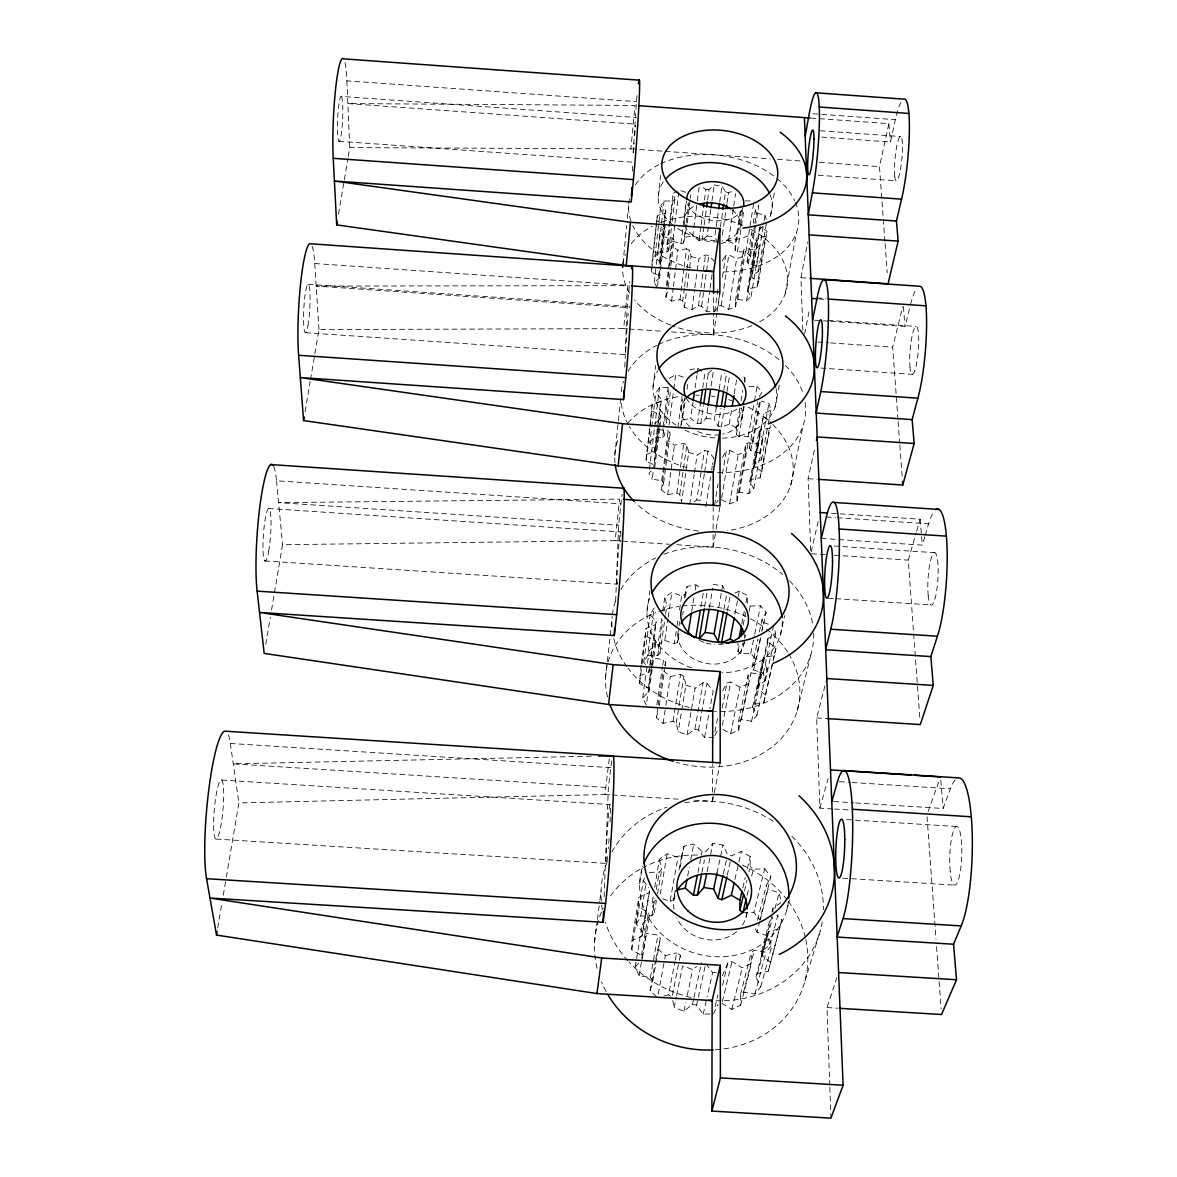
<?xml version="1.0" encoding="UTF-8"?>
<svg xmlns="http://www.w3.org/2000/svg" width="1177" height="1177" viewBox="0 0 1177 1177"><rect width="100%" height="100%" fill="white"/><g stroke="black" fill="none" stroke-linecap="round" stroke-linejoin="round"><path stroke-width="0.75" stroke-dasharray="5 3.75" d="M694.312 800.183L712.541 801.331L712.571 793.975M712.571 792.136L712.629 764.55M676.804 544.745L713.085 547.158L713.115 530.724M713.115 528.9L713.174 506.978M671.346 331.914L713.527 334.827L713.571 313.156M713.586 311.346L713.615 295.089M723.119 729.534L730.623 733.727L738.67 730.314L738.523 721.545L741.275 719.618L751.588 721.266L756.958 715.307L752.574 707.142L754.045 704.405L763.829 702.434L765.609 695.048L757.856 688.883L757.811 685.823L765.374 680.689L763.343 673.17L753.604 670.007L752.088 667.153L756.178 659.811L750.779 653.426L740.73 653.706L738.008 651.528L738.038 643.275M684.381 288.277L682.719 300.988L684.396 307.285L691.899 309.566L698.461 305.74L701.624 306.197L706.715 311.699L714.601 311.655L718.132 306.108L721.148 305.623L728.754 309.345L735.581 306.991L735.463 300.694L737.802 299.355L746.542 300.665L751.103 296.457L747.395 290.542L748.646 288.586L756.943 287.291L758.488 281.994L751.912 277.463L751.868 275.256L758.297 271.652L756.605 266.208L748.337 263.795L747.042 261.721L750.543 256.468L745.953 251.79L737.405 251.863L735.095 250.26L735.125 244.286L741.054 205.637M721.369 499.607L729.608 503.903L736.993 501.093L736.876 493.707L739.391 492.118L748.852 493.575L753.78 488.602L749.778 481.702L751.132 479.407L760.107 477.818L761.754 471.609L754.634 466.357L754.604 463.767L761.548 459.501L759.695 453.145L750.749 450.394L749.352 447.966L753.133 441.802L748.175 436.373L738.935 436.549L736.434 434.681L736.464 427.707L739.803 408.081M631.755 949.707L638.522 906.731L638.773 897.374L649.027 892.887L649.984 889.282L641.951 936.098L632.02 940.526L631.755 949.707L641.45 955.386L642.201 959.064M642.098 664.196L646.099 628.371L655.398 624.752L656.251 621.794L650.16 614.526L654.162 607.832L647.6 655.618L643.701 662.224L645.658 664.608M650.072 427.119L652.19 404.623L660.694 401.637L661.474 399.165L655.883 393.015L659.532 387.439L669.11 387.395L664.049 426.707M657.296 287.791L654.25 282.495L659.576 277.89L658.973 275.668L651.47 272.108L657.325 215.568L665.167 213.096L665.888 210.992L660.724 205.725L664.078 200.987L672.92 201.032L674.833 199.399L673.038 193.381L677.496 190.998M645.879 636.095L655 640.965L655.736 644.069L649.233 650.66L652.941 658.075L646.291 705.185L642.716 697.887L649.027 691.37L648.336 688.31L639.508 683.513L641.141 665.343M652.014 411.082L660.371 415.246L654.088 465.062L645.982 460.957L652.19 404.623M651.47 272.108L651.572 268.459M604.095 896.815L608.362 787.604L610.804 767.669A78.682 3.001 -86.5 0 1 612.011 759.327M615.645 601.226L618.602 525.28L620.941 503.815A70.311 2.472 -86.2 0 1 622.118 494.296M624.781 367.121L625.281 354.498M625.34 352.688L627.106 307.594L629.357 285.408A64.382 2.06 -86 0 1 629.739 281.671M632.432 171.165L632.652 165.722M633.152 153.039L636.419 101.634A59.939 1.707 -85.9 0 1 637.331 92.659M633.52 152.421L634.094 142.991M634.624 135.796L635.506 125.395M348.23 156.585L349.746 147.596L630.872 148.891L635.006 105.43L347.848 103.576L634.271 124.071M622.986 263.722L626.664 225.631M627.37 218.378L628.592 205.681M310.507 379.538L318.967 329.575L623.663 328.633L627.959 285.673L316.186 286.07L627.106 307.594M614.791 455.631L620.794 397.135M271.534 609.921L282.568 544.686L615.144 540.655L619.632 499.107L278.596 502.638L618.602 525.28M658.193 197.03L660.621 175.27M605.537 677.496L607.141 663.137M607.347 661.342L611.952 620.058M651.837 264.796L657.325 215.568M665.167 213.096L659.282 264.148L659.973 262.044L654.956 256.807L660.724 205.725M654.25 282.495L656.119 266.105M656.325 264.281L660.062 231.501L665.52 226.896L659.576 277.89M654.956 256.807L658.237 252.084L664.078 200.987M659.973 262.044L664.417 223.762M664.622 221.938L665.888 210.992M657.516 285.967L659.194 271.416M660.047 264.134L663.21 236.842L660.062 231.501M658.973 275.668L660.032 266.561M660.253 264.737L664.902 224.675M658.237 252.084L666.859 252.099L668.727 250.48L666.991 244.492L673.038 193.381M666.859 252.099L670.11 224.748M670.316 222.924L672.92 201.032M668.727 250.48L671.346 228.588M672.214 221.291L674.833 199.399M653.058 386.968L655.618 365.576M226.337 877.145L238.887 802.92L604.934 794.519L609.392 757.591M666.462 285.364L672.17 238.063L663.21 236.842M645.982 460.957L649.851 428.899M682.719 300.988L679.997 299.664L671.596 301.077L665.814 296.913L666.903 287.821M667.124 286.011L669.33 267.826M669.551 266.017L671.964 246.022L674.038 240.02L672.17 238.063M666.991 244.492L672.803 241.3L674.789 224.881M675.01 223.056L678.982 190.203L685.647 192.204M668.286 287.306L670.713 267.297M670.934 265.487L674.038 240.02M646.158 454.543L654.441 451.571L655.206 449.114L649.792 443.023L651.528 428.737M651.749 426.957L655.883 393.015M649.395 469.535L654.456 428.546M654.677 426.751L659.532 387.439M671.596 301.077L673.17 288.365M673.406 286.555L677.923 250.215L671.964 246.022M654.441 451.571L657.34 428.384M657.56 426.604L660.694 401.637M655.206 449.114L661.474 399.165M672.803 241.3L680.909 243.771L686.176 201.811M684.087 220.217L686.529 200.811M658.517 429.576L668.227 430.944L670.257 433.224L667.992 440.301L674.45 445.186L683.808 443.464L686.853 445.009L688.722 452.454L681.557 501.888L679.747 494.517L676.804 493.001L667.697 494.723L661.445 489.882L663.651 482.864L661.695 480.613L652.249 479.26L658.517 429.576L655.957 424.882M594.488 942.806L597.21 921.238M597.43 919.428L599.711 901.45M599.932 899.655L601.079 890.665M654.736 467.637L659.679 428.516M659.914 426.736L661.033 417.85L660.371 415.246M680.909 243.771L683.616 242.874L685.926 224.645M686.162 222.821L688.692 202.753M683.616 242.874L686.985 224.836M687.206 223.071L690.134 200.178M690.355 198.413L690.796 194.882M663.063 426.736L668.109 387.38M679.997 299.664L683.969 268.797M684.205 266.988L686.529 248.818L677.923 250.215M649.792 443.023L653.353 437.476L662.666 437.432L663.813 428.487M662.666 437.432L664.681 435.505L665.388 430.149M666.314 422.999L670.728 389.043M684.617 286.467L689.339 250.157L686.529 248.818M710.761 209.594L707.097 235.988L702.095 240.476L699.02 240.491L692.738 236.033L697.122 202.576M697.358 200.811L699.432 184.966M684.396 307.285L686.779 289.145M687.015 287.335L689.413 269.18M689.648 267.37L691.076 256.483L689.339 250.157M661.695 480.613L668.227 430.944M669.11 424.765L673.582 390.749M673.818 388.969L675.701 374.654L684.734 377.493M661.445 489.882L667.992 440.301M663.651 482.864L670.257 433.224M646.967 612.275L649.851 590.574M641.377 663.578L646.099 628.371M639.508 683.513L641.862 665.947M699.02 240.491L700.918 226.411M701.154 224.645L703.287 208.815M704.464 200.002L705.891 189.453L700.712 185.863M643.701 662.224L650.16 614.526M691.899 309.566L694.607 289.616M694.857 287.791L698.785 258.778L705.509 254.968L708.76 255.438L714.012 260.97M702.095 240.476L704.008 226.396M704.243 224.645L706.406 208.8M707.598 200.002L709.04 189.453L714.159 184.951L721.987 186.069L725.518 191.792L723.987 202.341M667.697 494.723L674.45 445.186M677.878 427.56L682.042 397.164M681.189 409.831L682.616 399.459M642.716 697.887L649.233 650.66M680.792 426.501L684.749 397.9M711.967 200.796L714.159 184.951M698.461 305.74L700.727 289.424M700.977 287.615L705.509 254.968M681.292 424.838L685.735 398.341M686.985 389.381L687.736 384.011M639.729 675.907L648.748 672.302L655.398 624.752M650.087 665.858L656.251 621.794M701.624 306.197L703.92 289.88M704.17 288.071L708.76 255.438M648.336 688.31L651.411 666.447M651.675 664.637L655 640.965M676.804 493.001L683.808 443.464M649.027 691.37L655.736 644.069M718.147 242.771L714.719 237.077L715.969 228.279M716.219 226.528L718.485 210.698M719.736 201.9L721.987 186.069M647.6 655.618L657.737 655.471L659.944 653.191L657.928 644.937L661.739 618.322M662.754 611.231L664.799 597.033L671.832 592.472L681.674 595.768L684.94 594.473L687.118 586.455L695.99 584.734L701.065 588.809M679.747 494.517L686.853 445.009M707.818 407.536L706.185 418.262L700.771 423.543L697.446 423.588L690.664 418.438L692.973 402.328M695.033 388.013L696.828 375.478M697.078 373.683L697.843 368.313L689.722 369.696L688.722 373.065M706.715 311.699L709.849 289.954M710.114 288.144L712.188 273.652M657.737 655.471L662.828 620.088M664.108 611.246L664.622 607.7L666.888 605.39L664.799 597.033M720.427 226.955L722.722 211.124M659.944 653.191L665.343 616.012M665.593 614.247L666.888 605.39M722.369 234.856L725.959 210.242M726.989 203.209L728.534 192.66L733.065 191.174M657.928 644.937L664.77 640.42L667.903 619.117M668.168 617.337L671.832 592.472M697.446 423.588L700.359 403.917M702.728 387.822L704.846 373.521L708.26 373.492L713.806 368.18M714.601 311.655L718.088 288.1M656.854 704.876L662.489 666.859M662.754 665.049L663.563 659.62L652.941 658.075M713.895 737.258L704.582 737.493L698.564 729.917L694.827 729.357L687.074 734.816L678.202 731.8L676.245 723.046L673.023 721.266L663.107 723.399L656.28 717.72L657.899 706.891M658.164 705.082L663.284 670.802L670.331 676.584L680.571 674.436L683.896 676.245L685.941 685.132L678.202 731.8M713.527 334.827L716.719 313.45M716.984 311.67L719.912 292.073M700.771 423.543L703.449 405.668M706.112 387.792L708.26 373.492M718.132 306.108L720.03 293.426M722.457 277.11L725.709 255.365L728.813 254.879L736.64 258.646L743.629 256.292L743.496 249.98L745.88 248.627L754.854 249.965L759.518 245.743L755.708 239.799L756.988 237.842L765.491 236.562L767.051 231.251L760.283 226.675L751.912 277.463M721.074 243.654L728.46 241.138L733.462 207.755M733.727 205.99L735.566 193.69M659.252 705.744L664.961 667.756M665.226 665.947L665.77 662.327L663.563 659.62M689.693 504.492L694.195 474.493M694.459 472.727L697.108 455.087L704.405 450.541L707.921 451.056L713.63 457.529L712.497 464.577M721.148 305.623L728.813 254.879M711.085 386.071L713.527 369.975M664.77 640.42L674.303 643.657L676.76 627.694M677.04 625.929L678.129 618.822M679.497 609.966L681.674 595.768M735.095 250.26L741.584 208.108M693.959 501.77L696.799 499.96L704.405 450.541M663.107 723.399L665.608 707.2M665.888 705.391L670.331 676.584M740.524 224.174L742.967 208.358M677.761 634.3L679.717 621.691M737.405 251.863L743.952 209.727M639.611 883.868L642.348 866.301M728.754 309.345L736.64 258.646M674.303 643.657L677.481 642.377L678.864 633.506M684.381 598.034L684.94 594.473M704.346 473.993L700.212 500.46L696.799 499.96M704.626 472.227L707.921 451.056M682.675 614.894L683.234 611.334M685.455 597.122L687.118 586.455M632.02 940.526L638.773 897.374M736.464 427.707L729.254 424.103L721.28 427.089L718.117 426.089L714.424 419.468L716.381 406.962M719.191 389.087L721.707 372.991M642.877 932.581L636.433 924.019L643.289 880.558L644.775 877.836M735.463 300.694L743.496 249.98M735.581 306.991L743.629 256.292M737.802 299.355L745.88 248.627M718.117 426.089L720.957 408.242M723.811 390.381L726.091 376.096L724.561 373.418M745.953 251.79L753.795 202.65M705.744 506.875L710.525 476.92M711.658 469.858L712.217 466.342M636.433 924.019L640.729 916.03L646.041 882.882M673.023 721.266L680.571 674.436M747.042 261.721L752.118 230.148M753.251 223.13L755.222 210.86L758.797 205.592L755.943 223.13M691.679 611.407L693.974 597.18M695.121 590.074L695.99 584.734M721.28 427.089L724.164 409.228M727.048 391.382L729.357 377.096L726.091 376.096M748.337 263.795L754.575 225.219M754.854 223.468L756.561 212.949L755.222 210.86M750.543 256.468L755.663 224.895M656.339 996.463L650.101 990.799L652.794 980.676L650.454 977.484L639.155 975.777L635.242 966.994L642.171 924.386L649.351 916.309L648.556 912.543L638.522 906.731M676.245 723.046L683.896 676.245M747.395 290.542L755.708 239.799M641.951 936.098L649.027 892.887M746.542 300.665L754.854 249.965M748.646 288.586L756.988 237.842M751.868 275.256L760.239 224.469M714.571 504.977L718.058 483.85M729.254 424.103L731.623 409.817M734.286 393.751L736.655 379.465M641.45 955.386L648.556 912.543M751.103 296.457L759.518 245.743M756.605 266.208L763.888 222.394M764.182 220.643L765.05 215.376L756.561 212.949M722.501 473.757L726.327 450.835L729.681 450.232L738.185 454.587L745.777 451.747L745.615 444.317L748.219 442.699L757.944 444.2L763.005 439.183L758.856 432.209L760.239 429.899L769.464 428.325L770.302 425.191M639.155 975.777L646.232 933.346L642.171 924.386M642.495 957.284L649.351 916.309M700.933 606.817L703.316 592.62M640.729 916.03L651.852 915.75L654.28 912.969L652.087 903.068L653.264 896.065M654.736 887.296L659.429 859.239L667.182 853.649L677.996 857.533L681.601 855.929L684.014 846.204L693.753 844.041L702.125 851.339L706.215 851.221L712.879 843.468L723.016 845.042L727.592 854.546L731.52 855.914L741.319 851.427L750.22 856.488L750.235 866.61L748.999 871.833M758.297 271.652L766.816 220.864M217.76 927.844L222.041 902.494M223.277 895.256L226.028 878.954M265.722 644.349L270.313 617.175M305.078 411.656L310.213 381.319M338.505 214.111L347.921 158.38M713.085 547.158L715.807 530.989M716.102 529.194L720.044 505.83M721.663 497.842L729.681 450.232M756.943 287.291L765.491 236.562M758.488 281.994L767.051 231.251M651.852 915.75L654.795 898.301M656.266 889.591L659.223 872.142L661.724 869.317L659.429 859.239M770.567 215.082L774.849 189.835M704.626 606.758L707.024 592.561M741.01 400.945L742.834 390.234M744.35 381.319L744.967 377.758L740.51 375.566M654.28 912.969L656.354 900.743M657.546 893.77L661.724 869.317M736.434 434.681L741.01 407.948M687.074 734.816L695.092 688.192L703.081 682.675L706.936 683.263L713.174 690.943L709.863 708.848M741.392 419.851L743.761 406.08M709.393 607.523L712.776 587.97M738.935 436.549L744.158 406.256M660.209 894.064L667.182 853.649M729.608 503.903L738.185 454.587M650.454 977.484L657.928 935.097L646.232 933.346M694.827 729.357L703.081 682.675M736.876 493.707L745.615 444.317M748.175 436.373L754.177 402.549M754.501 400.768L757.032 386.512L747.542 386.659M736.993 501.093L745.777 451.747M650.101 990.799L655.427 960.976M655.736 959.226L660.371 938.363L657.928 935.097M718.809 607.111L722.619 585.808L713.38 584.425L710.967 586.97M739.391 492.118L748.219 442.699M652.794 980.676L660.371 938.363M698.564 729.917L706.936 683.263M749.352 447.966L757.65 401.754M750.749 450.394L759.415 402.431M753.133 441.802L760.548 400.886M662.592 898.669L670.051 901.376L677.996 857.533M723.87 609.642L726.783 593.708M749.778 481.702L758.856 432.209M670.051 901.376L673.538 899.802L675.142 891.033M679.011 869.965L681.601 855.929M751.132 479.407L760.239 429.899M785.191 293.809L796.432 232.708M748.852 493.575L757.944 444.2M680.115 867.346L684.014 846.204M727.401 610.804L730.005 596.636M754.604 463.767L763.741 414.142L770.876 409.846L768.949 403.431L761.269 401.122M704.582 737.493L709.54 710.643M754.634 466.357L763.741 414.142M658.237 994.109L664.402 960.903M664.725 959.152L665.373 955.65L657.605 948.691M759.695 453.145L768.949 403.431M753.78 488.602L763.005 439.183M761.548 459.501L767.875 425.809M768.213 424.029L770.876 409.846M760.107 477.818L769.464 428.325M734.904 614.262L737.92 598.313M738.259 596.548L739.259 591.237L747.351 595.488L747.366 603.86L750.176 606.067L760.519 605.802L766.124 612.275L762.431 629.872M761.754 471.609L770.464 425.588M775.025 407.213L779.395 384.217M802.817 330.163L800.948 277.698L807.746 242.006M714.91 731.888L717.985 715.778M687.692 875.762L689.369 866.949M690.722 859.901L693.753 844.041M722.207 707.921L727.062 682.807L730.726 682.057L740.024 687.177L748.322 683.719L748.145 674.818L750.97 672.876L761.622 674.553L767.124 668.521L762.578 660.238L764.094 657.472L774.172 655.486L775.981 647.997L767.948 641.745L767.89 638.64L775.672 633.447L774.407 628.871M663.828 996.066L668.507 994.903L674.965 961.668M675.304 959.917L676.672 952.929L680.335 955.091L681.454 960.476M741.834 623.81L744.247 611.422M745.968 602.565L747.351 595.488M722.325 725.106L730.726 682.057M738.008 651.528L739.406 644.466M743.202 625.046L745.63 612.687M672.391 995.286L678.952 962.08M679.291 960.329L680.335 955.091M740.73 653.706L742.834 643.128M749.131 611.363L750.176 606.067M697.946 872.437L702.125 851.339M804.612 333.915L809.188 310.86M712.541 801.331L713.939 794.343M714.292 792.592L720.192 762.887M743.496 645.658L745.63 634.918M693.591 999.229L692.473 1004.452L683.925 1011.131L674.186 1007.586L676.275 997.154M676.628 995.418L682.572 965.876L692.679 969.51L696.46 966.582M701.963 872.304L704.449 860.004M730.623 733.727L740.024 687.177M750.779 653.426L754.383 635.786M754.751 634.02L760.519 605.802M707.083 871.657L712.879 843.468M738.523 721.545L748.145 674.818M738.67 730.314L748.322 683.719M752.088 667.153L757.914 639.037M759.371 632.005L761.916 619.705L766.124 612.275M741.275 719.618L750.97 672.876M790.679 485.204L803.067 425.618M753.604 670.007L760.21 638.405M761.666 631.372L763.505 622.604L761.916 619.705M756.178 659.811L760.96 636.919M683.925 1011.131L685.75 1002.466M687.206 995.521L692.679 969.51M717.014 873.216L723.016 845.042M752.574 707.142L762.578 660.238M757.811 685.823L767.89 638.64M754.045 704.405L764.094 657.472M757.856 688.883L767.948 641.745M751.588 721.266L761.622 674.553M763.343 673.17L773.554 625.826M693.974 997.493L701.492 962.698M825.239 554.602L810.791 553.646L808.113 478.656L814.925 447.363M756.958 715.307L767.124 668.521M765.374 680.689L775.672 633.447M721.928 1003.363L731.829 1009.366L740.671 1005.129L740.51 994.536L743.54 992.182L754.869 994.065L760.754 986.812L755.928 976.998L757.547 973.688L768.287 971.202L781.808 919.752L776.746 915.471M768.287 971.202L781.808 919.752M723.384 873.834L726.827 858.048M884.957 241.668L879.469 166.59L888.87 123.644L809.82 117.98M710.011 1013.927L703.184 1014.191L696.563 1005.099L705.744 963.36L712.615 972.658L707.112 996.875M763.829 702.434L774.172 655.486M765.609 695.048L775.981 647.997M727.254 875.188L730.74 859.416M780.307 635.256L784.662 615.586M821.561 137.062L890.445 141.99L895.388 119.657A59.747 9.092 -84.5 0 1 900.861 102.399M703.184 1014.191L706.73 998.611M734.919 879.499L738.523 863.697M738.921 861.947L741.319 851.427M811.203 551.851L818.162 521.47M742.79 887.988L745.276 877.498M747.336 868.744L750.22 856.488M715.057 1006.879L717.911 994.771M722.398 975.733L727.945 962.595L731.991 961.638L742.246 967.759L751.397 963.463L751.176 952.649L754.31 950.251L766.036 952.178L772.112 944.778L767.08 934.773L768.728 931.375L779.836 928.874M744.452 891.004L746.924 880.543M722.56 985.193L727.945 962.595M747.057 895.359L748.734 888.4M751.662 876.203L753.339 869.244L750.235 866.61M722.354 1001.627L731.991 961.638M746.027 917.28L747.616 910.777M797.153 710.908L810.938 654.427M673.538 899.802L675.892 890.253M897.992 419.733L892.681 347.186L902.744 306.579M764.712 868.817L770.876 876.571L759.827 919.928L753.883 912.322L764.712 868.817L753.339 869.244M731.829 1009.366L742.246 967.759M830.727 321.321L905.025 326.456L909.718 307.785M757.517 920.164L766.271 885.619L770.876 876.571M740.51 994.536L751.176 952.649M770.229 962.271L761.696 954.93L761.651 951.237L769.935 944.969L767.698 935.936L757.017 932.228L759.651 921.885M760.092 920.149L768.022 889.106L766.271 885.619M743.54 992.182L754.31 950.251M740.671 1005.129L751.397 963.463M832.58 808.923L819.869 808.128L816.661 717.911L826.401 680.232M761.651 951.237L770.185 918.751M771.98 911.91L772.892 908.497L781.425 902.112L779.086 892.902L768.022 889.106M761.696 954.93L772.48 914.029M755.928 976.998L767.08 934.773M757.547 973.688L768.728 931.375M767.698 935.936L772.715 917.001M774.981 908.394L779.086 892.902M754.869 994.065L766.036 952.178M769.935 944.969L778.674 912.41M677.481 642.377L679.629 634.447M760.754 986.812L772.112 944.778M786.677 910.336L789.517 899.964M819.869 808.128L828.078 778.6M648.748 672.302L649.586 669.389M656.28 717.72L658.223 711.026M919.781 717.264L908.276 560.12L916.177 532.843M916.677 531.136L920.134 519.204L829.299 513.128M664.77 665.711L665.77 662.327M821.34 538.404L922.312 545.128L924.739 536.933M925.225 535.3L928.609 523.839A70.031 13.138 -86.4 0 1 933.861 511.671M804.906 981.088L820.428 930.227M829.77 1085.518L826.99 1007.556L836.935 977.528M665.814 296.913L667.845 290.94M928.153 811.439L939.261 780.38M855.576 802.935L943.145 808.481L950.383 788.752A78.388 15.889 -88 0 1 958.549 777.894M713.424 1013.809L718.014 1004.305M714.719 735.699L718.058 729.446M722.781 690.722L727.062 682.807M716.572 502.814L718.102 500.21M722.413 457.426L726.327 450.835M759.253 396.649L762.152 392L757.032 386.512M722.104 260.941L725.709 255.365M635.242 966.994L639.876 961.712M651.264 470.903L648.954 473.08L652.249 479.26M655.103 423.323L661.033 417.85M652.087 903.068L658.355 898.492M669.257 378.435L675.701 374.654M734.801 593.046L739.259 591.237M665.373 955.65L676.672 952.929M682.748 419.821L690.664 418.438M685.411 237.165L692.738 236.033M742.878 912.763L753.883 912.322M712.615 972.658L716.16 972.526M649.366 872.378L659.223 872.142M591.237 756.222L233.267 763.844L608.362 787.604M745.306 200.943L754.074 200.884M705.891 189.453L709.04 189.453M826.99 1007.556L837.906 1008.218M839.348 781.69L850.265 782.381M852.089 782.499L950.383 788.752M228.397 734.889A79.094 11.593 -84.9 0 1 230.339 743.467L610.804 767.669M833.684 801.537L853.752 802.817M604.934 794.519L610.407 794.872M612.231 794.99L679.717 799.257M834.39 809.04L850.721 810.07M221.379 780.027A29.646 4.34 -84.9 0 1 221.011 825.033A29.646 4.34 -84.9 0 1 213.596 823.547A29.646 4.34 -84.9 0 1 221.379 780.027L610.024 804.568M846.69 819.589L956.342 826.504M842.776 878.145L954.988 885.148M216.068 839.054L606.464 863.432M816.661 717.911L827.563 718.617M808.113 478.656L817.221 479.274M826.342 516.997L835.464 517.6M837.288 517.733L928.609 523.839M273.682 466.475A70.605 9.563 -86 0 1 276.536 480.79L620.941 503.815M268.415 508.508L620.706 531.945M834.096 546.01L934.906 552.704M615.144 540.655L620.573 541.023M622.398 541.14L669.551 544.274M834.258 555.206L908.276 560.12M264.737 560.943L617.263 584.16A26.35 0.927 -86.2 0 0 618.057 579.01M828.417 598.196L833.919 598.549M835.744 598.666L930.948 604.934M623.663 328.633L627.326 328.883M629.165 329.016L664.005 331.414M817.809 342.021L828.77 342.787M830.594 342.904L892.681 347.186M305.534 332.679L625.929 354.674M820.796 368.048L912.366 374.345M800.948 277.698L810.026 278.331M817.073 297.899L826.239 298.531M312.214 246.405A64.647 7.915 -86.8 0 1 314.745 263.53L629.357 285.408M818.971 298.958L824.474 299.341M308.139 284.29L629.298 306.52M827.961 320.321L915.971 326.412M814.425 320.188L821.664 320.688M823.488 320.806L828.917 321.189M812.939 113.742L895.388 119.657M344.979 62.646A60.174 6.606 -87.4 0 1 346.877 80.86L636.419 101.634M341.418 96.426A22.554 2.472 -87.4 0 1 341.58 131.927A22.554 2.472 -87.4 0 1 337.475 128.19A22.554 2.472 -87.4 0 1 341.418 96.426L636.507 117.538M820.369 130.779L900.964 136.547M630.872 148.891L663.372 151.2M665.167 151.333L770.302 158.807M777.585 159.336L801.243 161.014M819.427 162.308L879.469 166.59M338.947 141.314L633.388 162.235M818.309 175.255L896.786 180.817M707.097 235.988L714.719 237.077M706.185 418.262L714.424 419.468M692.473 1004.452L696.563 1005.099M725.518 191.792L728.534 192.66M691.076 256.483L698.785 258.778M688.722 452.454L697.108 455.087M763.505 622.604L770.199 624.752M685.941 685.132L695.092 688.192M657.178 221.07L660.268 222.512M728.46 241.138L735.125 244.286M668.507 994.903L670.861 996.331M763.799 416.746L771.141 422.057M697.843 368.313L702.051 371.446M643.289 880.558L648.865 887.826M722.619 585.808L724.282 588.971M755.34 928.815L757.017 932.228M765.05 215.376L766.374 219.496M662.828 428.531L664.681 435.505M672.758 1000.553L674.186 1007.586M230.339 743.467L238.887 802.92M276.536 480.79L282.568 544.686M888.87 123.644L890.445 141.99M903.347 306.608L905.025 326.456M920.134 519.204L922.312 545.128M940.791 780.425L943.145 808.481M885.089 243.492L887.237 272.799M898.125 421.557L899.728 443.317M899.861 445.127L902.112 475.964M927.049 816.72L936.039 939.423M936.568 946.749L938.981 979.72M939.114 981.559L941.129 1009.027M314.745 263.53L318.967 329.575M346.877 80.86L349.746 147.596M829.844 1087.327L830.874 1116.34M772.892 908.497L772.951 912.249M744.967 377.758L744.967 384.791M617.028 584.116A26.35 0.927 -86.2 0 1 618.925 544.98A26.35 0.927 -86.2 0 1 620.676 541.788M744.32 642.201A33.603 27.1 10.5 0 1 706.73 663.49A33.603 27.1 10.5 0 1 678.099 630.769M743.879 633.3A33.603 27.1 10.5 0 1 744.57 638.67M732.182 209.933A28.351 19.362 7.4 0 1 723.149 241.064M718.191 241.785A28.351 19.362 7.4 0 1 686.132 227.823M684.985 225.322A28.351 19.362 7.4 0 1 695.298 205.666M742.878 208.064A28.645 19.391 7.4 0 1 712.747 220.452A28.645 19.391 7.4 0 1 686.824 200.752M822.237 921.768A112.139 98.78 16 0 1 722.722 1000.759M720.942 1000.788A112.139 98.78 16 0 1 715.645 1000.73M690.973 997.463A112.139 98.78 16 0 1 629.106 962.139M627.885 960.8A112.139 98.78 16 0 1 605.331 922.018M602.374 909.909A112.139 98.78 16 0 1 607.818 860.284M611.834 852.001A112.139 98.78 16 0 1 666.918 807.201M684.69 802.743A112.139 98.78 16 0 1 773.966 821.84M791.812 836.214A112.139 98.78 16 0 1 823.341 909.644M813.631 633.255A101.487 81.566 10.5 0 1 714.542 711.32M689.325 707.465A101.487 81.566 10.5 0 1 627.915 668.124M626.9 666.726A101.487 81.566 10.5 0 1 613.261 636.271M612.04 627.223A101.487 81.566 10.5 0 1 612.187 616.527M612.378 614.747A101.487 81.566 10.5 0 1 616.204 599.27M620.794 589.603A101.487 81.566 10.5 0 1 655.515 557.972M663.916 554.279A101.487 81.566 10.5 0 1 782.764 574.553M789.561 580.864A101.487 81.566 10.5 0 1 812.998 626.105M805.127 402.519A92.806 68.398 8.4 0 1 714.998 472.374M686.985 467.666A92.806 68.398 8.4 0 1 629.18 426.309M628.283 424.72A92.806 68.398 8.4 0 1 621.191 402.519M621.25 391.764A92.806 68.398 8.4 0 1 623.56 381.26M628.032 371.417A92.806 68.398 8.4 0 1 656.913 345.332M658.502 344.537A92.806 68.398 8.4 0 1 780.204 360.662M785.412 365.459A92.806 68.398 8.4 0 1 803.082 393.53M795.387 202.444A85.524 58.159 7.4 0 1 722.428 271.916M691.061 267.944A85.524 58.159 7.4 0 1 632.74 225.631M630.916 221.07A85.524 58.159 7.4 0 1 629.827 197.324M635.418 184.804A85.524 58.159 7.4 0 1 659.164 164.545M660.709 163.794A85.524 58.159 7.4 0 1 775.702 177.477M777.041 178.58A85.524 58.159 7.4 0 1 794.755 200.958M770.111 194.911A57.305 38.782 7.4 0 1 768.272 219.805M762.828 226.558A57.305 38.782 7.4 0 1 721.957 240.888M715.219 240.696A57.305 38.782 7.4 0 1 674.377 226.072M672.906 224.895A57.305 38.782 7.4 0 1 666.3 178.286M723.472 644.01A34.03 27.233 10.4 0 1 714.63 644.393M711.07 644.01A34.03 27.233 10.4 0 1 705.788 642.863M704.081 642.333A34.03 27.233 10.4 0 1 699.123 640.332M782.278 621.147A68.075 54.48 10.4 0 1 721.81 672.803M691.576 667.889A68.075 54.48 10.4 0 1 649.645 598.343M741.275 408.022A30.749 22.746 8.5 0 1 722.796 434.181M719.721 434.725A30.749 22.746 8.5 0 1 696.313 430.811M689.972 426.692A30.749 22.746 8.5 0 1 685.455 398.738M788.693 653.794A97.765 80.271 10.8 0 1 778.277 741.525A97.765 80.271 10.8 0 1 676.451 762.343M607.553 696.975A97.765 80.271 10.8 0 1 607.597 663.666M608.053 661.974A97.765 80.271 10.8 0 1 655.824 612.599M659.179 611.334A97.765 80.271 10.8 0 1 678.805 606.464M682.219 606.008A97.765 80.271 10.8 0 1 745.88 616.468M750.543 618.808A97.765 80.271 10.8 0 1 765.109 628.077M766.462 629.121A97.765 80.271 10.8 0 1 787.781 652.323M788.384 901.832A75.254 66.074 15.8 0 1 699.579 954.473A75.254 66.074 15.8 0 1 642.613 866.89M747.042 912.219A37.105 32.765 16.1 0 1 742.407 925.093M736.581 931.669A37.105 32.765 16.1 0 1 676.628 917.913M674.009 909.424A37.105 32.765 16.1 0 1 675.024 895.771M607.597 856.65A29.484 1.118 -86.5 0 1 606.332 850.515A29.484 1.118 -86.5 0 1 609.289 808.158A29.484 1.118 -86.5 0 1 609.995 822.429M609.097 838.51A29.484 1.118 -86.5 0 1 608.332 848.749M805.818 939.599A107.651 96.47 17.2 0 1 715.086 1049.81M606.111 991.49A107.651 96.47 17.2 0 1 601.491 981.765M597.092 968.377A107.651 96.47 17.2 0 1 603.242 908.217M610.569 895.918A107.651 96.47 17.2 0 1 646.511 865.831M649.851 864.286A107.651 96.47 17.2 0 1 698.241 855.091M742.231 865.051A107.651 96.47 17.2 0 1 787.281 899.993M788.355 901.405A107.651 96.47 17.2 0 1 805.406 937.804M750.691 229.147A82.846 57.908 7.5 0 1 758.444 322.483M752.059 325.514A82.846 57.908 7.5 0 1 672.553 325.823M670.846 325.19A82.846 57.908 7.5 0 1 634.594 300.047M629.739 293.176A82.846 57.908 7.5 0 1 622.604 269.033M622.913 264.001A82.846 57.908 7.5 0 1 625.414 254.188M631.313 243.61A82.846 57.908 7.5 0 1 652.396 226.308M661.798 222.159A82.846 57.908 7.5 0 1 742.731 225.322M910.571 304.402A64.161 10.887 -85.3 0 1 916.736 288.336M772.686 424.456A89.673 67.736 8.6 0 1 727.415 530.68M698.579 531.092A89.673 67.736 8.6 0 1 635.492 502.756M614.982 462.782A89.673 67.736 8.6 0 1 617.91 440.036M628.003 422.94A89.673 67.736 8.6 0 1 681.969 396.134M695.754 395.192A89.673 67.736 8.6 0 1 699.256 395.237M711.438 396.149A89.673 67.736 8.6 0 1 714.939 396.649M728.622 399.665A89.673 67.736 8.6 0 1 731.962 400.666M747.983 407.095A89.673 67.736 8.6 0 1 771.435 423.249M775.996 388.542A62.219 45.638 8.4 0 1 718.588 438.094M714.939 437.932A62.219 45.638 8.4 0 1 683.469 429.428M675.951 425.059A62.219 45.638 8.4 0 1 657.766 370.637M737.008 409.022A31.102 22.819 8.4 0 1 686.279 398.047M629.048 307.315A24.128 0.765 -86 0 1 629.445 307.374M625.796 351.143A24.128 0.765 -86 0 1 628.268 313.465M950.192 871.495L949.765 864.624A29.381 5.959 -88 0 1 957.504 826.71A29.381 5.959 -88 0 1 960.241 871.642A29.381 5.959 -88 0 1 950.192 871.495M928.182 595.68L927.844 589.971A26.247 4.929 -86.4 0 1 934.582 552.646A26.247 4.929 -86.4 0 1 936.789 589.927A26.247 4.929 -86.4 0 1 928.182 595.68M909.998 367.71L909.718 362.884A24.055 4.075 -85.3 0 1 915.677 326.544A24.055 4.075 -85.3 0 1 917.486 358.029A24.055 4.075 -85.3 0 1 909.998 367.71M894.711 176.138L894.476 172.004A22.407 3.413 -84.5 0 1 899.802 136.826A22.407 3.413 -84.5 0 1 901.317 163.809A22.407 3.413 -84.5 0 1 894.711 176.138M268.65 551.454A26.468 3.59 -86 0 0 269.327 508.714A26.468 3.59 -86 0 0 263.001 544.171A26.468 3.59 -86 0 0 268.65 551.454M307.947 325.705A24.231 2.972 -86.8 0 0 308.86 285.143A24.231 2.972 -86.8 0 0 303.592 314.583A24.231 2.972 -86.8 0 0 307.947 325.705"/><path stroke-width="1.5" d="M804.421 117.582L843.1 1085.223L830.933 1118.15L711.894 1111.073L712.129 1000.568L720.324 965.272L601.697 958.004L209.977 898.051L603.095 922.297L605.581 903.406A78.682 3.001 -86.5 0 0 612.496 813.513A78.682 3.001 -86.5 0 0 612.982 755.899L225.763 731.226A79.094 11.593 -84.9 0 0 208.991 788.09A79.094 11.593 -84.9 0 0 206.549 878.704L216.539 935.082L596.945 993.565L712.129 1000.568A112.139 98.78 16 0 1 708.613 1000.303M712.629 762.711L712.732 711.217L720.147 671.596L613.158 664.667L259.543 612.452L614.291 635.58L616.689 614.674A70.311 2.472 -86.2 0 0 623.03 530.709A70.311 2.472 -86.2 0 0 623.074 488.955M713.174 505.154L713.247 472.271L720 430.341L622.574 423.72L300.297 377.567L623.516 399.591L625.796 377.655A64.382 2.06 -86 0 0 631.666 299.032A64.382 2.06 -86 0 0 631.416 268.665M713.615 293.294L713.659 271.607L719.868 228.603L630.445 222.306L334.415 181.008L631.24 201.944L633.417 179.581A59.939 1.707 -85.9 0 0 638.861 105.768A59.939 1.707 -85.9 0 0 638.42 83.773M746.218 898.831L742.878 912.763L739.892 910.174L739.906 900.243L741.966 891.489M603.095 922.297L603.521 911.381M614.291 635.58L614.585 628.356M623.516 399.591L623.869 390.573M631.446 196.515L631.799 187.467M704.891 270.695A85.524 58.159 7.4 0 0 713.659 271.607L626.193 265.516L630.445 222.306M707.936 471.8A92.806 68.398 8.4 0 0 713.247 472.271L618.146 465.871L622.574 423.72M273.138 465.503A70.605 9.563 -86 0 0 259.837 506.551A70.605 9.563 -86 0 0 257.13 591.134L264.178 653.412L608.553 704.508L613.158 664.667M596.945 993.565L601.697 958.004M703.522 207.049L703.993 203.533M706.641 207.049L707.362 201.767M710.996 207.829L711.732 202.547M718.735 208.932L719.485 203.665M693.224 400.533L694.518 391.588M722.972 209.374L723.737 204.092M726.209 208.491L726.724 204.975M700.359 403.917L702.463 389.616M703.714 403.888L705.847 389.587M708.098 405.741L710.54 389.646M681.292 623.781L681.851 620.22M716.381 406.962L718.912 390.867M721.251 406.448L723.531 392.162M691.385 613.173L688.236 632.74L691.914 635.742M724.458 407.448L726.768 393.162M732.226 406.242L733.992 395.531M695.901 636.992L700.344 610.377M216.539 935.082L217.142 931.463M618.146 465.871L303.578 420.572L304.181 417.011M626.193 265.516L336.681 224.895L337.284 221.291M704.317 608.524L699.212 638.684L705.111 632.387L709.098 609.289M733.33 640.759L730.196 639.067L721.53 642.686L718.073 641.539L714.056 633.741L718.176 610.657M805.245 135.899L809.276 113.478A59.806 6.65 -85 0 1 819.28 107.71A59.806 6.65 -85 0 1 812.365 192.837L808.231 214.817L896.447 221.041L901.567 199.148A59.747 9.092 -84.5 0 0 909.35 132.574A59.747 9.092 -84.5 0 0 903.495 99.118L815.558 92.792M718.073 641.539L723.561 611.422M721.53 642.686L727.077 612.57M730.196 639.067L734.227 617.807M706.715 873.422L703.831 887.517L697.358 895.138L693.4 895.27L685.323 888.105L687.015 879.293M739.068 637.963L741.481 625.575M741.127 635.639L742.51 628.577M693.4 895.27L697.24 875.938M812.616 320.056L817.073 297.899A64.235 7.959 -85.5 0 1 828.343 299.973A64.235 7.959 -85.5 0 1 820.752 391.544L816.147 413.083L912.131 419.615L917.898 398.179A64.161 10.887 -85.3 0 0 926.549 327.824A64.161 10.887 -85.3 0 0 919.737 286.276L824.091 279.611M697.358 895.138L701.61 874.055M734.124 883L731.329 895.285L721.825 899.714L718.029 898.375L713.63 889.047L717.014 873.216M816.426 440.404L817.191 436.932L914.146 443.508L912.131 419.615M718.029 898.375L723.002 875.585M721.825 899.714L726.856 876.939M821.34 538.404L826.342 516.997A70.134 9.607 -86.3 0 1 839.172 530.194A70.134 9.607 -86.3 0 1 830.771 629.224L825.592 649.704L930.845 656.575L937.422 636.213A70.031 13.138 -86.4 0 0 947.176 553.087A70.031 13.138 -86.4 0 0 935.656 509.759M896.447 221.041L898.154 241.123L888.047 283.775L810.026 278.331M739.892 910.174L743.614 894.491M711.894 1111.073L720.383 1077.882L720.324 965.272M819.045 479.392L902.774 485.027L914.146 443.508M831.859 801.434L837.524 781.572A78.476 11.623 -87.5 0 1 852.398 810.879A78.476 11.623 -87.5 0 1 842.982 918.59L837.068 937.054L953.561 944.234L961.197 925.916A78.388 15.889 -88 0 0 972.29 837.156A78.388 15.889 -88 0 0 958.549 777.894L843.703 770.567M930.845 656.575L933.258 685.426L920.311 724.576L827.563 718.617M953.561 944.234L956.518 979.75L941.526 1014.515L839.716 1008.321M677.466 889.886L685.323 888.105M598.578 756.075L609.598 755.84L720.192 762.887L720.147 671.596M720.383 1077.882L843.1 1085.223M206.549 878.704L605.581 903.406M842.982 918.59L961.197 925.916M838.598 972.526L956.518 979.75M830.491 769.92L911.16 775.054M914.823 775.29L940.497 776.923M852.325 809.261L971.275 816.779M257.13 591.134L616.689 614.674M830.771 629.224L937.422 636.213M826.842 678.526L933.258 685.426M608.553 704.508L712.732 711.217A101.487 81.566 10.5 0 1 707.318 710.746M270.71 464.577L623.781 488.249M834.272 502.447L939.099 509.464M623.28 499.357L720.044 505.83L720 430.341M820.207 512.525L827.475 513.01M839.127 529.003L946.382 536.153M632.123 266.223L310.301 243.771A64.647 7.915 -86.8 0 0 300.606 283.701A64.647 7.915 -86.8 0 0 298.605 355.277L625.796 377.655M820.752 391.544L917.898 398.179M809.114 234.87L898.154 241.123M828.299 299.061L925.946 305.843M631.563 285.923L719.912 292.073L719.868 228.603M811.659 298.443L817.147 298.826M639.111 80.154L343.478 58.85A60.174 6.606 -87.4 0 0 335.416 90.776A60.174 6.606 -87.4 0 0 333.238 158.321L336.681 224.895M819.251 107.004L908.879 113.448M638.655 105.695L809.82 117.98M333.238 158.321L633.417 179.581M812.365 192.837L901.567 199.148M705.111 632.387L714.056 633.741M703.831 887.517L713.63 889.047M731.329 895.285L739.906 900.243M298.605 355.277L303.578 420.572M902.509 481.408L902.774 485.027M694.592 637.757A34.03 27.233 10.4 0 1 691.679 595.415A34.03 27.233 10.4 0 1 743.364 604.345A34.03 27.233 10.4 0 1 726.871 643.333M682.425 621.044A33.603 27.1 10.5 0 1 715.587 610.024A33.603 27.1 10.5 0 1 743.364 631.549M686.75 199.045A28.645 19.391 7.4 0 1 717.779 182.008A28.645 19.391 7.4 0 1 743.393 206.446M699.977 204.018A28.351 19.362 7.4 0 1 730.843 208.976M799.021 795.799A115.361 100.339 15.3 0 1 779.203 954.429M791.547 533.578A104.135 82.39 10.2 0 1 773.289 663.284M785.353 315.877A95.013 68.781 8.3 0 1 768.419 423.852M780.13 132.207A87.392 58.276 7.4 0 1 804.068 190.453A87.392 58.276 7.4 0 1 742.967 228.117M651.793 593.429A68.075 54.48 10.4 0 1 724.591 564.283A68.075 54.48 10.4 0 1 782.043 617.572M686.515 397.561A30.749 22.746 8.5 0 1 714.836 389.572A30.749 22.746 8.5 0 1 739.98 405.109M673.126 761.313A97.765 80.271 10.8 0 1 610.098 705.155M643.79 863.683A75.254 66.074 15.8 0 1 728.813 825.563A75.254 66.074 15.8 0 1 788.708 898.345M677.01 891.048A37.105 32.765 16.1 0 1 718.147 875.026A37.105 32.765 16.1 0 1 747.204 908.776M713.291 1049.913A107.651 96.47 17.2 0 1 607.891 994.609M622.648 267.356A82.846 57.908 7.5 0 1 622.913 264.001M666.3 178.286A57.305 38.782 7.4 0 1 721.663 163.485A57.305 38.782 7.4 0 1 769.493 193.499M685.014 395.104A31.102 22.819 8.4 0 1 719.073 368.96A31.102 22.819 8.4 0 1 741.907 404.55M634.241 501.49A89.673 67.736 8.6 0 1 615.188 464.577M658.679 369.137A62.219 45.638 8.4 0 1 721.928 346.95A62.219 45.638 8.4 0 1 775.569 386.836M844.777 839.289L844.571 832.316A29.41 4.355 -87.5 0 0 839.495 822.061A29.41 4.355 -87.5 0 0 835.714 857.474L835.891 864.345A29.41 4.355 -87.5 0 0 840.981 875.085A29.41 4.355 -87.5 0 0 844.777 839.289M832.522 560.458L832.36 554.691A26.291 3.605 -86.3 0 0 827.961 549.997A26.291 3.605 -86.3 0 0 824.591 583.145L824.739 588.853A26.291 3.605 -86.3 0 0 829.138 593.929A26.291 3.605 -86.3 0 0 832.522 560.458M822.429 330.987L822.296 326.117A24.084 2.987 -85.5 0 0 818.427 325.279A24.084 2.987 -85.5 0 0 815.396 356.396L815.514 361.221A24.084 2.987 -85.5 0 0 819.383 362.354A24.084 2.987 -85.5 0 0 822.429 330.987M813.984 138.827L813.866 134.664A22.422 2.486 -85 0 0 810.423 136.547A22.422 2.486 -85 0 0 807.657 165.825L807.76 169.959A22.422 2.486 -85 0 0 811.203 168.311A22.422 2.486 -85 0 0 813.984 138.827M679.526 194.382A58.247 38.826 7.4 0 0 776.07 182.626A58.247 38.826 7.4 0 0 703.802 130.559A58.247 38.826 7.4 0 0 679.526 194.382M672.288 623.957A69.399 54.892 10.2 0 0 787.03 604.86A69.399 54.892 10.2 0 0 700.771 532.946A69.399 54.892 10.2 0 0 672.288 623.957M667.55 907.57A76.873 66.839 15.3 0 0 794.254 882.706A76.873 66.839 15.3 0 0 698.741 796.064A76.873 66.839 15.3 0 0 667.55 907.57M676.216 390.264A63.323 45.829 8.3 0 0 781.072 375.375A63.323 45.829 8.3 0 0 702.434 314.627A63.323 45.829 8.3 0 0 676.216 390.264M688.148 911.072A37.62 33.015 15.8 0 0 750.382 899.39A37.62 33.015 15.8 0 0 704.258 856.194A37.62 33.015 15.8 0 0 688.148 911.072"/></g></svg>
